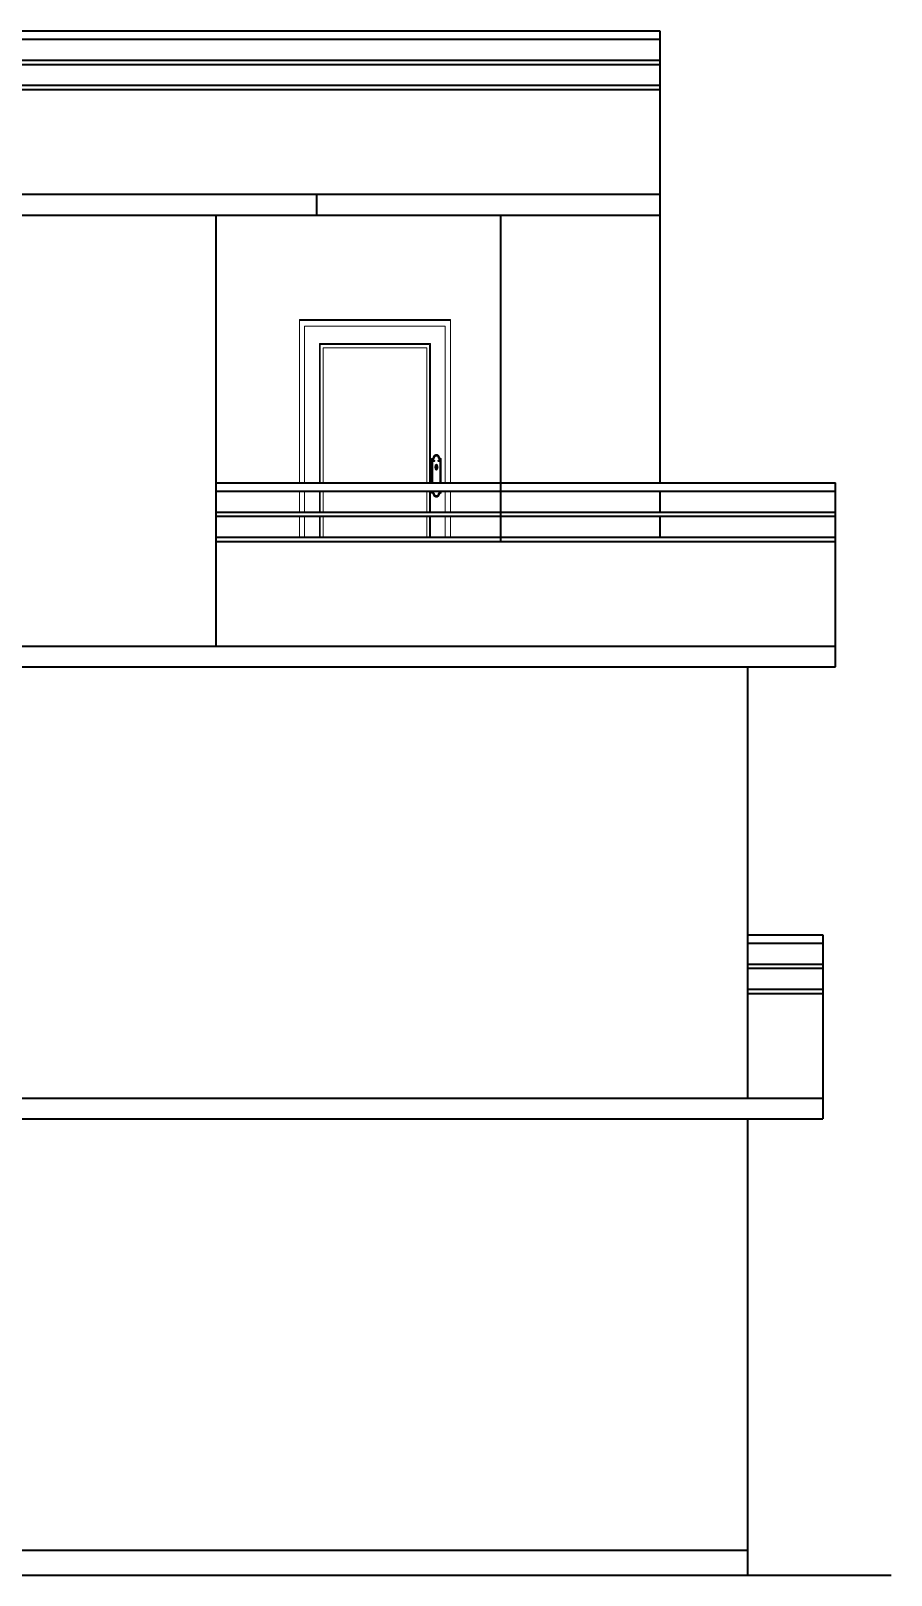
# Model space of a CAD drawing. Header units: inches. Extents: x 85856 to 287200, y -126184 to 75211.
# Drawn here: x 167265.7 to 167471.1, y -24315.8 to -23946.8 of the extents above; entities that cross this region are included whole.
import ezdxf

# ---------------------------------------------------------------- set-up
doc = ezdxf.new("R2010")
doc.units = ezdxf.units.IN
doc.header["$LTSCALE"] = 0.5
doc.header["$MEASUREMENT"] = 0
doc.layers.add('wall', color=1, linetype='Continuous', lineweight=40)
doc.layers.add('window', color=4, linetype='Continuous', lineweight=13)

msp = doc.modelspace()

# ---------------------------------------------------------------- linework, layer by layer
at = {"layer": 'wall'}
for p, q in [((167089.86, -23946.76), (167415.86, -23946.76)), ((167415.86, -23946.76), (167415.86, -23990.76)), ((167089.86, -23948.76), (167415.86, -23948.76)), ((167089.86, -23953.76), (167415.86, -23953.76)), ((167089.86, -23954.76), (167415.86, -23954.76)), ((167089.86, -23959.76), (167415.86, -23959.76)), ((167089.86, -23960.76), (167415.86, -23960.76)), ((167089.86, -23985.76), (167415.86, -23985.76)), ((167333.86, -23985.76), (167333.86, -23990.76)), ((167089.86, -23990.76), (167415.86, -23990.76)), ((167309.86, -23990.76), (167309.86, -24093.76)), ((167377.86, -23990.76), (167377.86, -24068.76)), ((167415.86, -23990.76), (167415.86, -24054.76)), ((167309.86, -24054.76), (167457.86, -24054.76)), ((167457.86, -24098.76), (167457.86, -24054.76)), ((167309.86, -24056.76), (167457.86, -24056.76)), ((167377.86, -24057.76), (167377.86, -24068.76)), ((167415.86, -24056.76), (167415.86, -24061.76)), ((167309.86, -24061.76), (167457.86, -24061.76)), ((167309.86, -24062.76), (167457.86, -24062.76)), ((167415.86, -24062.76), (167415.86, -24067.76)), ((167309.86, -24067.76), (167457.86, -24067.76)), ((167309.86, -24068.76), (167457.86, -24068.76)), ((167089.86, -24093.76), (167457.86, -24093.76)), ((167089.86, -24098.76), (167457.86, -24098.76)), ((167436.86, -24098.76), (167436.86, -24201.76)), ((167436.86, -24162.76), (167454.86, -24162.76)), ((167436.86, -24164.76), (167454.86, -24164.76)), ((167454.86, -24162.76), (167454.86, -24206.76)), ((167436.86, -24169.76), (167454.86, -24169.76)), ((167436.86, -24170.76), (167454.86, -24170.76)), ((167436.86, -24175.76), (167454.86, -24175.76)), ((167436.86, -24176.76), (167454.86, -24176.76)), ((167089.86, -24201.76), (167454.86, -24201.76)), ((167089.86, -24206.76), (167454.86, -24206.76)), ((167436.86, -24206.76), (167436.86, -24315.76)), ((167089.86, -24309.76), (167436.86, -24309.76)), ((167060.25, -24315.76), (167471.13, -24315.76))]:
    msp.add_line(p, q, dxfattribs=at)
at = {"layer": 'window'}
for p, q in [((167329.86, -24015.95), (167329.86, -24015.76)), ((167329.86, -24015.76), (167365.86, -24015.76)), ((167365.86, -24015.95), (167329.86, -24015.95)), ((167329.86, -24054.76), (167329.86, -24015.95)), ((167331.06, -24017.34), (167364.65, -24017.34)), ((167331.06, -24017.34), (167331.06, -24054.76)), ((167364.65, -24054.76), (167364.65, -24017.34)), ((167365.86, -24015.76), (167365.86, -24015.95)), ((167365.86, -24054.76), (167365.86, -24015.95)), ((167334.59, -24021.45), (167334.59, -24054.76)), ((167334.59, -24021.45), (167361.13, -24021.45)), ((167334.8, -24021.69), (167360.92, -24021.69)), ((167334.8, -24054.76), (167334.8, -24021.69)), ((167360.92, -24021.69), (167360.92, -24054.76)), ((167361.13, -24054.76), (167361.13, -24021.45)), ((167335.49, -24022.49), (167360.23, -24022.49)), ((167335.49, -24022.49), (167335.49, -24054.76)), ((167360.23, -24054.76), (167360.23, -24022.49)), ((167361.38, -24048.97), (167361.57, -24048.89)), ((167361.38, -24048.97), (167361.64, -24049.18)), ((167361.38, -24054.76), (167361.38, -24048.97)), ((167361.41, -24049), (167361.59, -24048.92)), ((167361.41, -24054.76), (167361.41, -24049)), ((167361.57, -24048.89), (167361.6, -24048.87)), ((167361.59, -24048.92), (167361.62, -24048.9)), ((167361.6, -24048.87), (167361.64, -24048.84)), ((167361.62, -24048.9), (167361.66, -24048.88)), ((167361.64, -24048.84), (167361.67, -24048.82)), ((167361.64, -24049.18), (167361.68, -24049.17)), ((167361.64, -24054.76), (167361.64, -24049.18)), ((167361.66, -24048.88), (167361.69, -24048.85)), ((167361.67, -24048.82), (167361.69, -24048.79)), ((167361.69, -24049.2), (167361.67, -24049.21)), ((167361.67, -24049.21), (167361.67, -24054.76)), ((167361.68, -24049.17), (167361.73, -24049.13)), ((167361.69, -24048.79), (167361.72, -24048.76)), ((167361.69, -24048.85), (167361.72, -24048.82)), ((167361.75, -24049.17), (167361.69, -24049.2)), ((167361.72, -24048.76), (167361.74, -24048.72)), ((167361.72, -24048.82), (167361.74, -24048.78)), ((167361.73, -24049.13), (167361.79, -24049.1)), ((167361.74, -24048.72), (167361.76, -24048.69)), ((167361.74, -24048.78), (167361.77, -24048.74)), ((167361.81, -24049.13), (167361.75, -24049.17)), ((167361.76, -24048.69), (167361.77, -24048.65)), ((167361.77, -24048.65), (167361.79, -24048.61)), ((167361.77, -24048.74), (167361.79, -24048.7)), ((167361.79, -24048.61), (167361.82, -24048.52)), ((167361.79, -24048.7), (167361.81, -24048.66)), ((167361.79, -24049.1), (167361.83, -24049.05)), ((167361.81, -24049.41), (167361.8, -24049.45)), ((167361.8, -24049.45), (167361.8, -24049.49)), ((167361.8, -24049.49), (167361.8, -24049.52)), ((167361.8, -24049.52), (167361.8, -24049.56)), ((167361.8, -24049.56), (167361.82, -24049.6)), ((167361.81, -24048.66), (167361.82, -24048.62)), ((167361.86, -24049.08), (167361.81, -24049.13)), ((167361.83, -24049.38), (167361.81, -24049.41)), ((167361.82, -24048.52), (167361.85, -24048.43)), ((167361.82, -24048.62), (167361.85, -24048.53)), ((167361.83, -24049.42), (167361.82, -24049.45)), ((167361.82, -24049.45), (167361.82, -24049.49)), ((167361.82, -24049.49), (167361.82, -24049.52)), ((167361.82, -24049.52), (167361.83, -24049.55)), ((167361.82, -24049.6), (167361.84, -24049.63)), ((167361.83, -24049.05), (167361.88, -24049)), ((167361.85, -24049.35), (167361.83, -24049.38)), ((167361.85, -24049.39), (167361.83, -24049.42)), ((167361.83, -24049.55), (167361.84, -24049.58)), ((167361.84, -24049.58), (167361.85, -24049.61)), ((167361.86, -24049.65), (167361.84, -24049.63)), ((167361.85, -24048.43), (167361.9, -24048.36)), ((167361.85, -24048.53), (167361.88, -24048.45)), ((167361.85, -24049.35), (167361.87, -24049.33)), ((167361.86, -24049.37), (167361.85, -24049.39)), ((167361.85, -24049.61), (167361.87, -24049.63)), ((167361.9, -24049.03), (167361.86, -24049.08)), ((167361.89, -24049.35), (167361.86, -24049.37)), ((167361.86, -24049.65), (167361.89, -24049.67)), ((167361.9, -24049.31), (167361.87, -24049.33)), ((167361.87, -24049.63), (167361.9, -24049.65)), ((167361.88, -24048.45), (167361.92, -24048.38)), ((167361.88, -24049), (167361.92, -24048.95)), ((167361.91, -24049.33), (167361.89, -24049.35)), ((167361.89, -24049.67), (167361.92, -24049.69)), ((167361.9, -24048.36), (167361.95, -24048.28)), ((167361.95, -24048.98), (167361.9, -24049.03)), ((167361.93, -24049.3), (167361.9, -24049.31)), ((167361.9, -24049.65), (167361.92, -24049.66)), ((167361.94, -24049.33), (167361.91, -24049.33)), ((167361.92, -24048.38), (167361.97, -24048.31)), ((167361.92, -24048.95), (167361.96, -24048.89)), ((167361.92, -24049.66), (167361.95, -24049.67)), ((167361.92, -24049.69), (167361.95, -24049.69)), ((167361.97, -24049.3), (167361.93, -24049.3)), ((167361.97, -24049.32), (167361.94, -24049.33)), ((167361.95, -24048.28), (167362, -24048.22)), ((167361.99, -24048.92), (167361.95, -24048.98)), ((167361.95, -24049.67), (167361.98, -24049.67)), ((167361.95, -24049.69), (167361.98, -24049.69)), ((167361.96, -24048.89), (167361.99, -24048.83)), ((167361.97, -24048.31), (167362.03, -24048.25)), ((167362, -24049.3), (167361.97, -24049.3)), ((167362, -24049.33), (167361.97, -24049.32)), ((167361.98, -24049.67), (167362.01, -24049.66)), ((167361.98, -24049.69), (167362.02, -24049.69)), ((167361.99, -24048.83), (167362.02, -24048.77)), ((167362.02, -24048.85), (167361.99, -24048.92)), ((167362, -24048.22), (167362.07, -24048.16)), ((167362.03, -24049.31), (167362, -24049.3)), ((167362.02, -24049.33), (167362, -24049.33)), ((167362.01, -24049.66), (167362.04, -24049.65)), ((167362.02, -24048.77), (167362.03, -24048.71)), ((167362.05, -24048.78), (167362.02, -24048.85)), ((167362.05, -24049.35), (167362.02, -24049.33)), ((167362.02, -24049.69), (167362.05, -24049.67)), ((167362.03, -24048.25), (167362.09, -24048.19)), ((167362.03, -24048.71), (167362.06, -24048.64)), ((167362.06, -24049.33), (167362.03, -24049.31)), ((167362.04, -24049.65), (167362.06, -24049.63)), ((167362.07, -24048.73), (167362.05, -24048.78)), ((167362.07, -24049.37), (167362.05, -24049.35)), ((167362.05, -24049.67), (167362.07, -24049.65)), ((167362.06, -24048.64), (167362.08, -24048.59)), ((167362.08, -24049.35), (167362.06, -24049.33)), ((167362.06, -24049.63), (167362.08, -24049.61)), ((167362.07, -24048.16), (167362.13, -24048.11)), ((167362.09, -24048.66), (167362.07, -24048.73)), ((167362.09, -24049.39), (167362.07, -24049.37)), ((167362.07, -24049.65), (167362.1, -24049.63)), ((167362.08, -24048.59), (167362.11, -24048.53)), ((167362.11, -24049.38), (167362.08, -24049.35)), ((167362.08, -24049.61), (167362.1, -24049.58)), ((167362.09, -24048.19), (167362.15, -24048.14)), ((167362.11, -24048.61), (167362.09, -24048.66)), ((167362.1, -24049.42), (167362.09, -24049.39)), ((167362.11, -24049.45), (167362.1, -24049.42)), ((167362.1, -24049.58), (167362.11, -24049.55)), ((167362.1, -24049.63), (167362.11, -24049.6)), ((167362.11, -24048.53), (167362.14, -24048.49)), ((167362.14, -24048.56), (167362.11, -24048.61)), ((167362.12, -24049.41), (167362.11, -24049.38)), ((167362.12, -24049.49), (167362.11, -24049.45)), ((167362.11, -24049.52), (167362.12, -24049.49)), ((167362.11, -24049.55), (167362.11, -24049.52)), ((167362.11, -24049.6), (167362.13, -24049.56)), ((167362.13, -24049.45), (167362.12, -24049.41)), ((167362.13, -24048.11), (167362.21, -24048.06)), ((167362.14, -24049.49), (167362.13, -24049.45)), ((167362.13, -24049.56), (167362.14, -24049.52)), ((167362.14, -24048.49), (167362.18, -24048.44)), ((167362.17, -24048.51), (167362.14, -24048.56)), ((167362.14, -24049.52), (167362.14, -24049.49)), ((167362.15, -24048.14), (167362.22, -24048.1)), ((167362.16, -24051.02), (167362.18, -24050.84)), ((167362.18, -24051.19), (167362.16, -24051.02)), ((167362.2, -24048.47), (167362.17, -24048.51)), ((167362.18, -24048.44), (167362.22, -24048.4)), ((167362.18, -24050.84), (167362.22, -24050.67)), ((167362.22, -24051.36), (167362.18, -24051.19)), ((167362.24, -24048.44), (167362.2, -24048.47)), ((167362.21, -24048.06), (167362.28, -24048.03)), ((167362.22, -24048.1), (167362.29, -24048.07)), ((167362.22, -24048.4), (167362.26, -24048.37)), ((167362.22, -24050.67), (167362.27, -24050.53)), ((167362.22, -24051.02), (167362.24, -24050.87)), ((167362.24, -24051.17), (167362.22, -24051.02)), ((167362.27, -24051.5), (167362.22, -24051.36)), ((167362.28, -24048.41), (167362.24, -24048.44)), ((167362.24, -24050.87), (167362.27, -24050.73)), ((167362.24, -24051.02), (167362.25, -24050.88)), ((167362.25, -24051.16), (167362.24, -24051.02)), ((167362.27, -24051.3), (167362.24, -24051.17)), ((167362.25, -24050.88), (167362.28, -24050.74)), ((167362.28, -24051.29), (167362.25, -24051.16)), ((167362.26, -24048.37), (167362.31, -24048.34)), ((167362.27, -24050.53), (167362.35, -24050.42)), ((167362.27, -24050.73), (167362.32, -24050.61)), ((167362.32, -24051.42), (167362.27, -24051.3)), ((167362.28, -24048.03), (167362.36, -24048.01)), ((167362.33, -24048.38), (167362.28, -24048.41)), ((167362.28, -24050.74), (167362.33, -24050.63)), ((167362.33, -24051.4), (167362.28, -24051.29)), ((167362.29, -24048.07), (167362.37, -24048.05)), ((167362.31, -24048.34), (167362.36, -24048.32)), ((167362.32, -24050.61), (167362.38, -24050.52)), ((167362.32, -24051.02), (167362.33, -24050.91)), ((167362.33, -24051.12), (167362.32, -24051.02)), ((167362.37, -24048.36), (167362.33, -24048.38)), ((167362.33, -24050.63), (167362.39, -24050.54)), ((167362.33, -24050.91), (167362.35, -24050.82)), ((167362.35, -24051.22), (167362.33, -24051.12)), ((167362.39, -24051.49), (167362.33, -24051.4)), ((167362.34, -24051.02), (167362.35, -24050.96)), ((167362.35, -24050.42), (167362.44, -24050.36)), ((167362.35, -24050.82), (167362.36, -24050.8)), ((167362.35, -24050.92), (167362.37, -24050.84)), ((167362.35, -24051.02), (167362.35, -24050.92)), ((167362.35, -24050.96), (167362.35, -24050.94)), ((167362.35, -24051.11), (167362.35, -24051.02)), ((167362.37, -24051.19), (167362.35, -24051.11)), ((167362.35, -24051.23), (167362.35, -24051.22)), ((167362.35, -24051.23), (167362.36, -24051.23)), ((167362.36, -24048.01), (167362.44, -24047.99)), ((167362.36, -24048.32), (167362.41, -24048.31)), ((167362.36, -24050.8), (167362.39, -24050.73)), ((167362.41, -24050.75), (167362.36, -24050.8)), ((167362.36, -24050.8), (167362.36, -24050.8)), ((167362.36, -24051.23), (167362.41, -24051.28)), ((167362.39, -24051.3), (167362.36, -24051.23)), ((167362.37, -24048.05), (167362.44, -24048.03)), ((167362.42, -24048.35), (167362.37, -24048.36)), ((167362.37, -24050.84), (167362.4, -24050.77)), ((167362.4, -24051.27), (167362.37, -24051.19)), ((167362.38, -24050.52), (167362.46, -24050.46)), ((167362.39, -24050.54), (167362.46, -24050.49)), ((167362.39, -24050.73), (167362.43, -24050.67)), ((167362.43, -24051.36), (167362.39, -24051.3)), ((167362.4, -24050.77), (167362.41, -24050.75)), ((167362.41, -24051.28), (167362.4, -24051.27)), ((167362.41, -24048.31), (167362.46, -24048.3)), ((167362.41, -24050.75), (167362.44, -24050.71)), ((167362.44, -24051.32), (167362.41, -24051.28)), ((167362.47, -24048.34), (167362.42, -24048.35)), ((167362.43, -24050.67), (167362.48, -24050.63)), ((167362.43, -24050.96), (167362.44, -24050.91)), ((167362.43, -24051.02), (167362.43, -24050.96)), ((167362.43, -24051.07), (167362.43, -24051.02)), ((167362.44, -24051.12), (167362.43, -24051.07)), ((167362.48, -24051.4), (167362.43, -24051.36)), ((167362.44, -24047.99), (167362.52, -24047.99)), ((167362.44, -24048.03), (167362.52, -24048.03)), ((167362.44, -24050.36), (167362.54, -24050.33)), ((167362.44, -24050.71), (167362.49, -24050.67)), ((167362.44, -24050.91), (167362.46, -24050.87)), ((167362.44, -24051.02), (167362.45, -24050.97)), ((167362.45, -24051.06), (167362.44, -24051.02)), ((167362.46, -24051.16), (167362.44, -24051.12)), ((167362.49, -24051.36), (167362.44, -24051.32)), ((167362.45, -24050.97), (167362.46, -24050.93)), ((167362.46, -24051.1), (167362.45, -24051.06)), ((167362.46, -24048.3), (167362.52, -24048.29)), ((167362.46, -24050.46), (167362.54, -24050.44)), ((167362.46, -24050.49), (167362.54, -24050.47)), ((167362.46, -24050.87), (167362.48, -24050.84)), ((167362.46, -24050.93), (167362.47, -24050.89)), ((167362.47, -24051.14), (167362.46, -24051.1)), ((167362.48, -24051.19), (167362.46, -24051.16)), ((167362.52, -24048.34), (167362.47, -24048.34)), ((167362.47, -24050.89), (167362.49, -24050.86)), ((167362.49, -24051.17), (167362.47, -24051.14)), ((167362.48, -24050.63), (167362.54, -24050.62)), ((167362.48, -24050.84), (167362.51, -24050.82)), ((167362.51, -24051.21), (167362.48, -24051.19)), ((167362.54, -24051.42), (167362.48, -24051.4)), ((167362.49, -24050.67), (167362.54, -24050.66)), ((167362.49, -24050.86), (167362.52, -24050.85)), ((167362.52, -24051.19), (167362.49, -24051.17)), ((167362.54, -24051.37), (167362.49, -24051.36)), ((167362.51, -24050.82), (167362.54, -24050.81)), ((167362.54, -24051.22), (167362.51, -24051.21)), ((167362.52, -24047.99), (167362.6, -24047.99)), ((167362.52, -24048.03), (167362.6, -24048.03)), ((167362.52, -24048.03), (167362.52, -24048.29)), ((167362.52, -24048.29), (167362.57, -24048.3)), ((167362.57, -24048.34), (167362.52, -24048.34)), ((167362.52, -24050.85), (167362.54, -24050.84)), ((167362.54, -24051.19), (167362.52, -24051.19)), ((167362.54, -24050.33), (167362.64, -24050.36)), ((167362.54, -24050.44), (167362.62, -24050.46)), ((167362.54, -24050.47), (167362.62, -24050.49)), ((167362.54, -24050.62), (167362.6, -24050.63)), ((167362.54, -24050.66), (167362.59, -24050.67)), ((167362.54, -24050.81), (167362.57, -24050.82)), ((167362.54, -24050.84), (167362.57, -24050.85)), ((167362.57, -24051.19), (167362.54, -24051.19)), ((167362.57, -24051.21), (167362.54, -24051.22)), ((167362.59, -24051.36), (167362.54, -24051.37)), ((167362.6, -24051.4), (167362.54, -24051.42)), ((167362.57, -24048.3), (167362.63, -24048.31)), ((167362.62, -24048.35), (167362.57, -24048.34)), ((167362.57, -24050.82), (167362.6, -24050.84)), ((167362.57, -24050.85), (167362.59, -24050.86)), ((167362.59, -24051.17), (167362.57, -24051.19)), ((167362.6, -24051.19), (167362.57, -24051.21)), ((167362.59, -24050.67), (167362.64, -24050.71)), ((167362.59, -24050.86), (167362.61, -24050.89)), ((167362.61, -24051.14), (167362.59, -24051.17)), ((167362.64, -24051.32), (167362.59, -24051.36)), ((167362.6, -24047.99), (167362.68, -24048.01)), ((167362.6, -24048.03), (167362.67, -24048.05)), ((167362.6, -24050.63), (167362.65, -24050.67)), ((167362.6, -24050.84), (167362.62, -24050.87)), ((167362.62, -24051.16), (167362.6, -24051.19)), ((167362.65, -24051.36), (167362.6, -24051.4)), ((167362.61, -24050.89), (167362.62, -24050.93)), ((167362.62, -24051.1), (167362.61, -24051.14)), ((167362.67, -24048.36), (167362.62, -24048.35)), ((167362.62, -24050.46), (167362.7, -24050.52)), ((167362.62, -24050.49), (167362.69, -24050.54)), ((167362.62, -24050.87), (167362.64, -24050.91)), ((167362.62, -24050.93), (167362.63, -24050.97)), ((167362.63, -24051.06), (167362.62, -24051.1)), ((167362.64, -24051.12), (167362.62, -24051.16)), ((167362.63, -24048.31), (167362.68, -24048.32)), ((167362.63, -24050.97), (167362.64, -24051.02)), ((167362.64, -24051.02), (167362.63, -24051.06)), ((167362.64, -24050.36), (167362.73, -24050.42)), ((167362.64, -24050.71), (167362.67, -24050.75)), ((167362.64, -24050.91), (167362.65, -24050.96)), ((167362.65, -24051.07), (167362.64, -24051.12)), ((167362.67, -24051.28), (167362.64, -24051.32)), ((167362.65, -24050.67), (167362.7, -24050.73)), ((167362.65, -24050.96), (167362.65, -24051.02)), ((167362.65, -24051.02), (167362.65, -24051.07)), ((167362.7, -24051.3), (167362.65, -24051.36)), ((167362.67, -24048.05), (167362.75, -24048.07)), ((167362.71, -24048.38), (167362.67, -24048.36)), ((167362.73, -24050.8), (167362.67, -24050.75)), ((167362.67, -24050.75), (167362.68, -24050.77)), ((167362.67, -24051.28), (167362.73, -24051.23)), ((167362.68, -24051.27), (167362.67, -24051.28)), ((167362.68, -24048.01), (167362.76, -24048.03)), ((167362.68, -24048.32), (167362.73, -24048.34)), ((167362.68, -24050.77), (167362.71, -24050.84)), ((167362.71, -24051.19), (167362.68, -24051.27)), ((167362.69, -24050.54), (167362.75, -24050.63)), ((167362.75, -24051.4), (167362.69, -24051.49)), ((167362.7, -24050.52), (167362.76, -24050.61)), ((167362.7, -24050.73), (167362.73, -24050.8)), ((167362.73, -24051.23), (167362.7, -24051.3)), ((167362.76, -24048.41), (167362.71, -24048.38)), ((167362.71, -24050.84), (167362.73, -24050.92)), ((167362.73, -24051.11), (167362.71, -24051.19)), ((167362.73, -24048.34), (167362.77, -24048.37)), ((167362.73, -24050.42), (167362.81, -24050.53)), ((167362.73, -24050.8), (167362.73, -24050.8)), ((167362.73, -24050.8), (167362.73, -24050.82)), ((167362.73, -24050.82), (167362.75, -24050.91)), ((167362.73, -24050.92), (167362.74, -24051.02)), ((167362.73, -24050.94), (167362.74, -24050.96)), ((167362.74, -24051.02), (167362.73, -24051.11)), ((167362.74, -24051.08), (167362.73, -24051.09)), ((167362.75, -24051.12), (167362.73, -24051.22)), ((167362.73, -24051.22), (167362.73, -24051.23)), ((167362.73, -24051.23), (167362.73, -24051.23)), ((167362.74, -24050.96), (167362.74, -24051.02)), ((167362.74, -24051.02), (167362.74, -24051.08)), ((167362.75, -24048.07), (167362.82, -24048.1)), ((167362.75, -24050.63), (167362.8, -24050.74)), ((167362.75, -24050.91), (167362.76, -24051.02)), ((167362.76, -24051.02), (167362.75, -24051.12)), ((167362.8, -24051.29), (167362.75, -24051.4)), ((167362.76, -24048.03), (167362.83, -24048.06)), ((167362.8, -24048.44), (167362.76, -24048.41)), ((167362.76, -24050.61), (167362.81, -24050.73)), ((167362.81, -24051.3), (167362.76, -24051.42)), ((167362.77, -24048.37), (167362.82, -24048.4)), ((167362.84, -24048.47), (167362.8, -24048.44)), ((167362.8, -24050.74), (167362.83, -24050.88)), ((167362.83, -24051.16), (167362.8, -24051.29)), ((167362.81, -24050.53), (167362.87, -24050.67)), ((167362.81, -24050.73), (167362.85, -24050.87)), ((167362.85, -24051.17), (167362.81, -24051.3)), ((167362.87, -24051.36), (167362.81, -24051.5)), ((167362.82, -24048.1), (167362.89, -24048.14)), ((167362.82, -24048.4), (167362.86, -24048.44)), ((167362.83, -24048.06), (167362.91, -24048.11)), ((167362.83, -24050.88), (167362.84, -24051.02)), ((167362.84, -24051.02), (167362.83, -24051.16)), ((167362.87, -24048.51), (167362.84, -24048.47)), ((167362.85, -24050.87), (167362.86, -24051.02)), ((167362.86, -24051.02), (167362.85, -24051.17)), ((167362.86, -24048.44), (167362.9, -24048.49)), ((167362.9, -24048.56), (167362.87, -24048.51)), ((167362.87, -24050.67), (167362.9, -24050.84)), ((167362.9, -24051.19), (167362.87, -24051.36)), ((167362.89, -24048.14), (167362.95, -24048.19)), ((167362.9, -24048.49), (167362.93, -24048.53)), ((167362.93, -24048.61), (167362.9, -24048.56)), ((167362.91, -24049.45), (167362.9, -24049.49)), ((167362.9, -24049.49), (167362.9, -24049.52)), ((167362.9, -24049.52), (167362.91, -24049.56)), ((167362.9, -24050.84), (167362.92, -24051.02)), ((167362.92, -24051.02), (167362.9, -24051.19)), ((167362.91, -24048.11), (167362.97, -24048.16)), ((167362.92, -24049.41), (167362.91, -24049.45)), ((167362.91, -24049.56), (167362.92, -24049.6)), ((167362.93, -24049.38), (167362.92, -24049.41)), ((167362.93, -24049.45), (167362.92, -24049.49)), ((167362.92, -24049.49), (167362.92, -24049.52)), ((167362.92, -24049.52), (167362.93, -24049.55)), ((167362.92, -24049.6), (167362.94, -24049.63)), ((167362.93, -24048.53), (167362.96, -24048.59)), ((167362.95, -24048.66), (167362.93, -24048.61)), ((167362.95, -24049.35), (167362.93, -24049.38)), ((167362.94, -24049.42), (167362.93, -24049.45)), ((167362.93, -24049.55), (167362.94, -24049.58)), ((167362.95, -24049.39), (167362.94, -24049.42)), ((167362.94, -24049.58), (167362.96, -24049.61)), ((167362.94, -24049.63), (167362.97, -24049.65)), ((167362.95, -24048.19), (167363.01, -24048.25)), ((167362.97, -24048.73), (167362.95, -24048.66)), ((167362.98, -24049.33), (167362.95, -24049.35)), ((167362.97, -24049.37), (167362.95, -24049.39)), ((167362.96, -24048.59), (167362.98, -24048.64)), ((167362.96, -24049.61), (167362.98, -24049.63)), ((167362.97, -24048.16), (167363.04, -24048.22)), ((167362.99, -24048.78), (167362.97, -24048.73)), ((167362.99, -24049.35), (167362.97, -24049.37)), ((167362.97, -24049.65), (167362.99, -24049.67)), ((167362.98, -24048.64), (167363.01, -24048.71)), ((167363.01, -24049.31), (167362.98, -24049.33)), ((167362.98, -24049.63), (167363, -24049.65)), ((167363.02, -24048.85), (167362.99, -24048.78)), ((167363.02, -24049.33), (167362.99, -24049.35)), ((167362.99, -24049.67), (167363.02, -24049.69)), ((167363, -24049.65), (167363.03, -24049.66)), ((167363.01, -24048.25), (167363.07, -24048.31)), ((167363.01, -24048.71), (167363.02, -24048.77)), ((167363.04, -24049.3), (167363.01, -24049.31)), ((167363.02, -24048.77), (167363.05, -24048.83)), ((167363.05, -24048.92), (167363.02, -24048.85)), ((167363.04, -24049.33), (167363.02, -24049.33)), ((167363.02, -24049.69), (167363.06, -24049.69)), ((167363.03, -24049.66), (167363.06, -24049.67)), ((167363.04, -24048.22), (167363.09, -24048.28)), ((167363.07, -24049.3), (167363.04, -24049.3)), ((167363.07, -24049.32), (167363.04, -24049.33)), ((167363.05, -24048.83), (167363.08, -24048.89)), ((167363.09, -24048.98), (167363.05, -24048.92)), ((167363.06, -24049.67), (167363.09, -24049.67)), ((167363.06, -24049.69), (167363.09, -24049.69)), ((167363.07, -24048.31), (167363.12, -24048.38)), ((167363.11, -24049.3), (167363.07, -24049.3)), ((167363.1, -24049.33), (167363.07, -24049.32)), ((167363.08, -24048.89), (167363.12, -24048.95)), ((167363.09, -24048.28), (167363.14, -24048.36)), ((167363.13, -24049.03), (167363.09, -24048.98)), ((167363.09, -24049.67), (167363.12, -24049.66)), ((167363.09, -24049.69), (167363.12, -24049.69)), ((167363.13, -24049.33), (167363.1, -24049.33)), ((167363.14, -24049.31), (167363.11, -24049.3)), ((167363.12, -24048.38), (167363.16, -24048.45)), ((167363.12, -24048.95), (167363.16, -24049)), ((167363.12, -24049.66), (167363.14, -24049.65)), ((167363.12, -24049.69), (167363.15, -24049.67)), ((167363.18, -24049.08), (167363.13, -24049.03)), ((167363.15, -24049.35), (167363.13, -24049.33)), ((167363.14, -24048.36), (167363.19, -24048.43)), ((167363.17, -24049.33), (167363.14, -24049.31)), ((167363.14, -24049.65), (167363.16, -24049.63)), ((167363.17, -24049.37), (167363.15, -24049.35)), ((167363.15, -24049.67), (167363.18, -24049.65)), ((167363.16, -24048.45), (167363.19, -24048.53)), ((167363.16, -24049), (167363.2, -24049.05)), ((167363.16, -24049.63), (167363.18, -24049.61)), ((167363.19, -24049.35), (167363.17, -24049.33)), ((167363.19, -24049.39), (167363.17, -24049.37)), ((167363.23, -24049.13), (167363.18, -24049.08)), ((167363.18, -24049.61), (167363.2, -24049.58)), ((167363.18, -24049.65), (167363.2, -24049.63)), ((167363.19, -24048.43), (167363.22, -24048.52)), ((167363.19, -24048.53), (167363.22, -24048.62)), ((167363.21, -24049.38), (167363.19, -24049.35)), ((167363.21, -24049.42), (167363.19, -24049.39)), ((167363.2, -24049.05), (167363.25, -24049.1)), ((167363.2, -24049.58), (167363.21, -24049.55)), ((167363.2, -24049.63), (167363.22, -24049.6)), ((167363.23, -24049.41), (167363.21, -24049.38)), ((167363.22, -24049.45), (167363.21, -24049.42)), ((167363.21, -24049.55), (167363.22, -24049.52)), ((167363.22, -24048.52), (167363.25, -24048.61)), ((167363.22, -24048.62), (167363.23, -24048.66)), ((167363.22, -24049.49), (167363.22, -24049.45)), ((167363.22, -24049.52), (167363.22, -24049.49)), ((167363.22, -24049.6), (167363.23, -24049.56)), ((167363.23, -24048.66), (167363.25, -24048.7)), ((167363.29, -24049.17), (167363.23, -24049.13)), ((167363.24, -24049.45), (167363.23, -24049.41)), ((167363.23, -24049.56), (167363.24, -24049.52)), ((167363.24, -24049.49), (167363.24, -24049.45)), ((167363.24, -24049.52), (167363.24, -24049.49)), ((167363.25, -24048.61), (167363.26, -24048.65)), ((167363.25, -24048.7), (167363.27, -24048.74)), ((167363.25, -24049.1), (167363.31, -24049.13)), ((167363.26, -24048.65), (167363.28, -24048.69)), ((167363.27, -24048.74), (167363.29, -24048.78)), ((167363.28, -24048.69), (167363.3, -24048.72)), ((167363.29, -24048.78), (167363.32, -24048.82)), ((167363.35, -24049.2), (167363.29, -24049.17)), ((167363.3, -24048.72), (167363.32, -24048.76)), ((167363.31, -24049.13), (167363.36, -24049.17)), ((167363.32, -24048.76), (167363.35, -24048.79)), ((167363.32, -24048.82), (167363.35, -24048.85)), ((167363.35, -24048.79), (167363.37, -24048.82)), ((167363.35, -24048.85), (167363.38, -24048.88)), ((167363.36, -24049.21), (167363.35, -24049.2)), ((167363.36, -24049.17), (167363.4, -24049.18)), ((167363.36, -24054.76), (167363.36, -24049.21)), ((167363.37, -24048.82), (167363.4, -24048.84)), ((167363.38, -24048.88), (167363.42, -24048.9)), ((167363.4, -24048.84), (167363.43, -24048.87)), ((167363.66, -24048.97), (167363.4, -24049.18)), ((167363.4, -24049.18), (167363.4, -24054.76)), ((167363.42, -24048.9), (167363.45, -24048.92)), ((167363.43, -24048.87), (167363.47, -24048.89)), ((167363.45, -24048.92), (167363.63, -24049)), ((167363.47, -24048.89), (167363.66, -24048.97)), ((167363.63, -24049), (167363.63, -24054.76)), ((167363.66, -24048.97), (167363.66, -24054.76)), ((167362.35, -24051.61), (167362.27, -24051.5)), ((167362.38, -24051.51), (167362.32, -24051.42)), ((167362.44, -24051.68), (167362.35, -24051.61)), ((167362.46, -24051.57), (167362.38, -24051.51)), ((167362.46, -24051.54), (167362.39, -24051.49)), ((167362.54, -24051.7), (167362.44, -24051.68)), ((167362.54, -24051.56), (167362.46, -24051.54)), ((167362.54, -24051.59), (167362.46, -24051.57)), ((167362.62, -24051.54), (167362.54, -24051.56)), ((167362.62, -24051.57), (167362.54, -24051.59)), ((167362.64, -24051.68), (167362.54, -24051.7)), ((167362.69, -24051.49), (167362.62, -24051.54)), ((167362.7, -24051.51), (167362.62, -24051.57)), ((167362.73, -24051.61), (167362.64, -24051.68)), ((167362.76, -24051.42), (167362.7, -24051.51)), ((167362.81, -24051.5), (167362.73, -24051.61)), ((167329.86, -24061.76), (167329.86, -24056.76)), ((167331.06, -24056.76), (167331.06, -24061.76)), ((167334.59, -24056.76), (167334.59, -24061.76)), ((167334.8, -24061.76), (167334.8, -24056.76)), ((167335.49, -24056.76), (167335.49, -24061.76)), ((167360.23, -24061.76), (167360.23, -24056.76)), ((167360.92, -24056.76), (167360.92, -24061.76)), ((167361.13, -24057.76), (167361.13, -24056.76)), ((167361.13, -24061.76), (167361.13, -24056.76)), ((167361.38, -24057.2), (167361.38, -24056.76)), ((167361.38, -24057.2), (167361.64, -24056.99)), ((167361.57, -24057.28), (167361.38, -24057.2)), ((167361.41, -24057.17), (167361.41, -24056.76)), ((167361.59, -24057.25), (167361.41, -24057.17)), ((167361.6, -24057.3), (167361.57, -24057.28)), ((167361.62, -24057.27), (167361.59, -24057.25)), ((167361.64, -24057.33), (167361.6, -24057.3)), ((167361.66, -24057.29), (167361.62, -24057.27)), ((167361.64, -24056.99), (167361.64, -24056.76)), ((167361.68, -24057.01), (167361.64, -24056.99)), ((167361.67, -24057.35), (167361.64, -24057.33)), ((167361.69, -24057.32), (167361.66, -24057.29)), ((167361.67, -24056.76), (167361.67, -24056.96)), ((167361.67, -24056.96), (167361.69, -24056.97)), ((167361.69, -24057.38), (167361.67, -24057.35)), ((167361.73, -24057.04), (167361.68, -24057.01)), ((167361.69, -24056.97), (167361.75, -24057)), ((167361.72, -24057.35), (167361.69, -24057.32)), ((167361.72, -24057.41), (167361.69, -24057.38)), ((167361.74, -24057.39), (167361.72, -24057.35)), ((167361.74, -24057.45), (167361.72, -24057.41)), ((167361.79, -24057.08), (167361.73, -24057.04)), ((167361.77, -24057.43), (167361.74, -24057.39)), ((167361.76, -24057.49), (167361.74, -24057.45)), ((167361.75, -24057), (167361.81, -24057.04)), ((167361.77, -24057.52), (167361.76, -24057.49)), ((167361.79, -24057.47), (167361.77, -24057.43)), ((167361.79, -24057.56), (167361.77, -24057.52)), ((167361.83, -24057.12), (167361.79, -24057.08)), ((167361.81, -24057.51), (167361.79, -24057.47)), ((167361.82, -24057.65), (167361.79, -24057.56)), ((167361.81, -24057.04), (167361.86, -24057.09)), ((167361.82, -24057.55), (167361.81, -24057.51)), ((167361.85, -24057.64), (167361.82, -24057.55)), ((167361.85, -24057.74), (167361.82, -24057.65)), ((167361.88, -24057.17), (167361.83, -24057.12)), ((167361.88, -24057.72), (167361.85, -24057.64)), ((167361.85, -24057.64), (167361.88, -24057.72)), ((167361.87, -24057.76), (167361.85, -24057.74)), ((167361.85, -24057.74), (167361.9, -24057.82)), ((167361.86, -24056.76), (167361.89, -24056.78)), ((167361.86, -24056.76), (167361.86, -24056.76)), ((167361.86, -24057.09), (167361.9, -24057.14)), ((167361.92, -24057.22), (167361.88, -24057.17)), ((167361.91, -24057.76), (167361.88, -24057.72)), ((167361.88, -24057.72), (167361.92, -24057.79)), ((167361.89, -24056.78), (167361.92, -24056.8)), ((167361.9, -24056.76), (167361.92, -24056.77)), ((167361.9, -24057.14), (167361.95, -24057.19)), ((167361.9, -24057.82), (167361.95, -24057.89)), ((167361.92, -24056.77), (167361.95, -24056.78)), ((167361.92, -24056.8), (167361.95, -24056.8)), ((167361.96, -24057.28), (167361.92, -24057.22)), ((167361.92, -24057.79), (167361.97, -24057.86)), ((167361.95, -24056.78), (167361.98, -24056.78)), ((167361.95, -24056.8), (167361.98, -24056.8)), ((167361.95, -24057.19), (167361.99, -24057.26)), ((167361.95, -24057.89), (167362, -24057.95)), ((167361.99, -24057.34), (167361.96, -24057.28)), ((167361.97, -24057.86), (167362.03, -24057.93)), ((167361.98, -24056.78), (167362.01, -24056.77)), ((167361.98, -24056.8), (167362.02, -24056.8)), ((167361.99, -24057.26), (167362.02, -24057.32)), ((167362.02, -24057.41), (167361.99, -24057.34)), ((167361.99, -24057.34), (167362.02, -24057.41)), ((167362, -24057.95), (167362.07, -24058.01)), ((167362.01, -24056.77), (167362.03, -24056.76)), ((167362.02, -24056.8), (167362.05, -24056.78)), ((167362.02, -24057.32), (167362.05, -24057.39)), ((167362.05, -24057.39), (167362.02, -24057.32)), ((167362.03, -24057.46), (167362.02, -24057.41)), ((167362.02, -24057.41), (167362.03, -24057.46)), ((167362.06, -24057.53), (167362.03, -24057.46)), ((167362.03, -24057.46), (167362.06, -24057.53)), ((167362.03, -24057.93), (167362.09, -24057.98)), ((167362.05, -24056.78), (167362.07, -24056.76)), ((167362.05, -24057.39), (167362.07, -24057.44)), ((167362.07, -24057.44), (167362.05, -24057.39)), ((167362.08, -24057.59), (167362.06, -24057.53)), ((167362.06, -24057.53), (167362.08, -24057.59)), ((167362.07, -24056.76), (167362.07, -24056.76)), ((167362.07, -24057.44), (167362.09, -24057.51)), ((167362.09, -24057.51), (167362.07, -24057.44)), ((167362.07, -24058.01), (167362.13, -24058.06)), ((167362.11, -24057.64), (167362.08, -24057.59)), ((167362.08, -24057.59), (167362.11, -24057.64)), ((167362.09, -24057.51), (167362.11, -24057.56)), ((167362.11, -24057.56), (167362.09, -24057.51)), ((167362.09, -24057.98), (167362.15, -24058.03)), ((167362.11, -24057.56), (167362.14, -24057.61)), ((167362.14, -24057.61), (167362.11, -24057.56)), ((167362.14, -24057.68), (167362.11, -24057.64)), ((167362.11, -24057.64), (167362.14, -24057.68)), ((167362.13, -24058.06), (167362.21, -24058.11)), ((167362.14, -24057.61), (167362.17, -24057.66)), ((167362.17, -24057.66), (167362.14, -24057.61)), ((167362.18, -24057.73), (167362.14, -24057.68)), ((167362.14, -24057.68), (167362.18, -24057.73)), ((167362.15, -24058.03), (167362.22, -24058.07)), ((167362.17, -24057.66), (167362.2, -24057.7)), ((167362.2, -24057.7), (167362.17, -24057.66)), ((167362.21, -24057.76), (167362.18, -24057.73)), ((167362.18, -24057.73), (167362.22, -24057.77)), ((167362.2, -24057.7), (167362.24, -24057.73)), ((167362.24, -24057.73), (167362.2, -24057.7)), ((167362.21, -24058.11), (167362.28, -24058.14)), ((167362.22, -24057.77), (167362.26, -24057.8)), ((167362.22, -24058.07), (167362.29, -24058.1)), ((167362.24, -24057.73), (167362.28, -24057.76)), ((167362.28, -24057.76), (167362.24, -24057.73)), ((167362.26, -24057.8), (167362.31, -24057.83)), ((167362.33, -24057.79), (167362.28, -24057.76)), ((167362.28, -24058.14), (167362.36, -24058.16)), ((167362.29, -24058.1), (167362.37, -24058.13)), ((167362.31, -24057.83), (167362.36, -24057.85)), ((167362.37, -24057.81), (167362.33, -24057.79)), ((167362.36, -24057.85), (167362.41, -24057.87)), ((167362.36, -24058.16), (167362.44, -24058.18)), ((167362.42, -24057.82), (167362.37, -24057.81)), ((167362.37, -24058.13), (167362.44, -24058.14)), ((167362.41, -24057.87), (167362.46, -24057.87)), ((167362.47, -24057.83), (167362.42, -24057.82)), ((167362.44, -24058.14), (167362.52, -24058.14)), ((167362.44, -24058.18), (167362.52, -24058.18)), ((167362.46, -24057.87), (167362.52, -24057.88)), ((167362.52, -24057.84), (167362.47, -24057.83)), ((167362.57, -24057.83), (167362.52, -24057.84)), ((167362.52, -24057.88), (167362.57, -24057.87)), ((167362.52, -24058.14), (167362.52, -24057.88)), ((167362.52, -24058.14), (167362.6, -24058.14)), ((167362.52, -24058.18), (167362.6, -24058.18)), ((167362.62, -24057.82), (167362.57, -24057.83)), ((167362.57, -24057.87), (167362.63, -24057.87)), ((167362.6, -24058.14), (167362.67, -24058.13)), ((167362.6, -24058.18), (167362.68, -24058.16)), ((167362.67, -24057.81), (167362.62, -24057.82)), ((167362.63, -24057.87), (167362.68, -24057.85)), ((167362.71, -24057.79), (167362.67, -24057.81)), ((167362.67, -24058.13), (167362.75, -24058.1)), ((167362.68, -24057.85), (167362.73, -24057.83)), ((167362.68, -24058.16), (167362.76, -24058.14)), ((167362.76, -24057.76), (167362.71, -24057.79)), ((167362.73, -24057.83), (167362.77, -24057.8)), ((167362.75, -24058.1), (167362.82, -24058.07)), ((167362.76, -24057.76), (167362.8, -24057.73)), ((167362.8, -24057.73), (167362.76, -24057.76)), ((167362.76, -24058.14), (167362.83, -24058.11)), ((167362.77, -24057.8), (167362.82, -24057.77)), ((167362.8, -24057.73), (167362.84, -24057.7)), ((167362.84, -24057.7), (167362.8, -24057.73)), ((167362.82, -24057.77), (167362.86, -24057.73)), ((167362.82, -24058.07), (167362.89, -24058.03)), ((167362.86, -24057.73), (167362.83, -24057.76)), ((167362.83, -24058.11), (167362.91, -24058.06)), ((167362.84, -24057.7), (167362.87, -24057.66)), ((167362.87, -24057.66), (167362.84, -24057.7)), ((167362.9, -24057.68), (167362.86, -24057.73)), ((167362.86, -24057.73), (167362.9, -24057.68)), ((167362.87, -24057.66), (167362.9, -24057.61)), ((167362.9, -24057.61), (167362.87, -24057.66)), ((167362.89, -24058.03), (167362.95, -24057.98)), ((167362.9, -24057.61), (167362.93, -24057.56)), ((167362.93, -24057.56), (167362.9, -24057.61)), ((167362.93, -24057.64), (167362.9, -24057.68)), ((167362.9, -24057.68), (167362.93, -24057.64)), ((167362.91, -24058.06), (167362.97, -24058.01)), ((167362.93, -24057.56), (167362.95, -24057.51)), ((167362.95, -24057.51), (167362.93, -24057.56)), ((167362.96, -24057.59), (167362.93, -24057.64)), ((167362.93, -24057.64), (167362.96, -24057.59)), ((167362.95, -24057.51), (167362.97, -24057.44)), ((167362.97, -24057.44), (167362.95, -24057.51)), ((167362.95, -24057.98), (167363.01, -24057.93)), ((167362.96, -24056.76), (167362.97, -24056.76)), ((167362.98, -24057.53), (167362.96, -24057.59)), ((167362.96, -24057.59), (167362.98, -24057.53)), ((167362.97, -24056.76), (167362.99, -24056.78)), ((167362.97, -24057.44), (167362.99, -24057.39)), ((167362.99, -24057.39), (167362.97, -24057.44)), ((167362.97, -24058.01), (167363.04, -24057.95)), ((167363.01, -24057.46), (167362.98, -24057.53)), ((167362.98, -24057.53), (167363.01, -24057.46)), ((167362.99, -24056.78), (167363.02, -24056.8)), ((167362.99, -24057.39), (167363.02, -24057.32)), ((167363.02, -24057.32), (167362.99, -24057.39)), ((167363, -24056.76), (167363.03, -24056.77)), ((167363.02, -24057.41), (167363.01, -24057.46)), ((167363.01, -24057.46), (167363.02, -24057.41)), ((167363.01, -24057.93), (167363.07, -24057.86)), ((167363.02, -24056.8), (167363.06, -24056.8)), ((167363.02, -24057.32), (167363.05, -24057.26)), ((167363.05, -24057.34), (167363.02, -24057.41)), ((167363.02, -24057.41), (167363.05, -24057.34)), ((167363.03, -24056.77), (167363.06, -24056.78)), ((167363.04, -24057.95), (167363.12, -24057.85)), ((167363.05, -24057.26), (167363.09, -24057.19)), ((167363.08, -24057.28), (167363.05, -24057.34)), ((167363.06, -24056.78), (167363.09, -24056.78)), ((167363.06, -24056.8), (167363.09, -24056.8)), ((167363.07, -24057.86), (167363.12, -24057.79)), ((167363.12, -24057.22), (167363.08, -24057.28)), ((167363.09, -24056.78), (167363.12, -24056.77)), ((167363.09, -24056.8), (167363.12, -24056.8)), ((167363.09, -24057.19), (167363.13, -24057.14)), ((167363.12, -24056.77), (167363.14, -24056.76)), ((167363.12, -24056.8), (167363.15, -24056.78)), ((167363.16, -24057.17), (167363.12, -24057.22)), ((167363.16, -24057.72), (167363.12, -24057.79)), ((167363.19, -24057.74), (167363.12, -24057.85)), ((167363.13, -24057.14), (167363.18, -24057.09)), ((167363.15, -24056.78), (167363.18, -24056.76)), ((167363.2, -24057.12), (167363.16, -24057.17)), ((167363.19, -24057.64), (167363.16, -24057.72)), ((167363.18, -24056.76), (167363.18, -24056.76)), ((167363.18, -24057.09), (167363.23, -24057.04)), ((167363.22, -24057.55), (167363.19, -24057.64)), ((167363.22, -24057.65), (167363.19, -24057.74)), ((167363.25, -24057.08), (167363.2, -24057.12)), ((167363.23, -24057.51), (167363.22, -24057.55)), ((167363.25, -24057.56), (167363.22, -24057.65)), ((167363.23, -24057.04), (167363.29, -24057)), ((167363.25, -24057.47), (167363.23, -24057.51)), ((167363.31, -24057.04), (167363.25, -24057.08)), ((167363.27, -24057.43), (167363.25, -24057.47)), ((167363.26, -24057.52), (167363.25, -24057.56)), ((167363.28, -24057.49), (167363.26, -24057.52)), ((167363.29, -24057.39), (167363.27, -24057.43)), ((167363.3, -24057.45), (167363.28, -24057.49)), ((167363.29, -24057), (167363.35, -24056.97)), ((167363.32, -24057.35), (167363.29, -24057.39)), ((167363.32, -24057.41), (167363.3, -24057.45)), ((167363.36, -24057.01), (167363.31, -24057.04)), ((167363.35, -24057.32), (167363.32, -24057.35)), ((167363.35, -24057.38), (167363.32, -24057.41)), ((167363.35, -24056.97), (167363.36, -24056.96)), ((167363.38, -24057.29), (167363.35, -24057.32)), ((167363.37, -24057.35), (167363.35, -24057.38)), ((167363.36, -24056.96), (167363.36, -24056.76)), ((167363.4, -24056.99), (167363.36, -24057.01)), ((167363.4, -24057.33), (167363.37, -24057.35)), ((167363.42, -24057.27), (167363.38, -24057.29)), ((167363.4, -24056.76), (167363.4, -24056.99)), ((167363.66, -24057.2), (167363.4, -24056.99)), ((167363.43, -24057.3), (167363.4, -24057.33)), ((167363.45, -24057.25), (167363.42, -24057.27)), ((167363.47, -24057.28), (167363.43, -24057.3)), ((167363.63, -24057.17), (167363.45, -24057.25)), ((167363.66, -24057.2), (167363.47, -24057.28)), ((167363.63, -24056.76), (167363.63, -24057.17)), ((167363.66, -24056.76), (167363.66, -24057.2)), ((167364.65, -24061.76), (167364.65, -24056.76)), ((167365.86, -24061.76), (167365.86, -24056.76)), ((167329.86, -24067.76), (167329.86, -24062.76)), ((167331.06, -24062.76), (167331.06, -24067.76)), ((167334.59, -24062.76), (167334.59, -24067.76)), ((167334.8, -24067.76), (167334.8, -24062.76)), ((167335.49, -24062.76), (167335.49, -24067.76)), ((167360.23, -24067.76), (167360.23, -24062.76)), ((167360.92, -24062.76), (167360.92, -24067.76)), ((167361.13, -24067.76), (167361.13, -24062.76)), ((167364.65, -24067.76), (167364.65, -24062.76)), ((167365.86, -24067.76), (167365.86, -24062.76))]:
    msp.add_line(p, q, dxfattribs=at)

doc.saveas('drawing.dxf')
